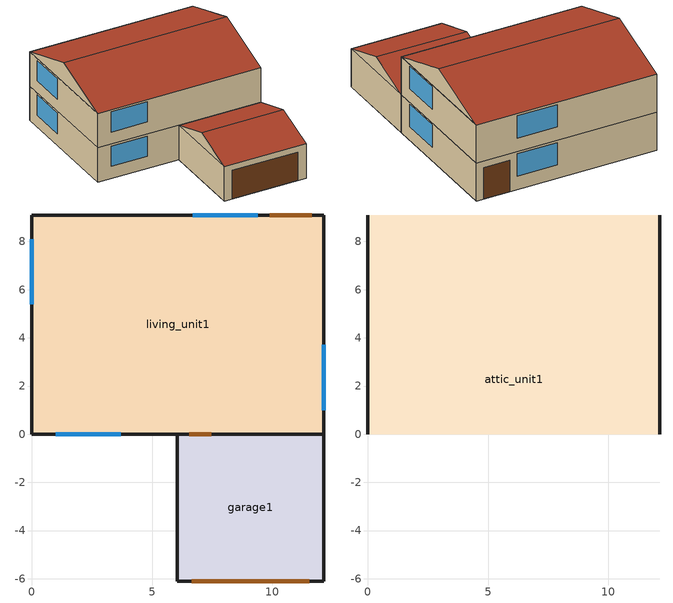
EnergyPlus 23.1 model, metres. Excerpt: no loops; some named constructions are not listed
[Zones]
living_unit1
 floor adiabatic (Interior Floor): 0,0 0,9.1 12.13,9.1 12.13,0 z2.6
 floor ground (Interior Floor): 0,0 0,9.1 12.13,9.1 12.13,0 z0.01
 wall outside (Exterior Wall): 12.13,0 12.13,9.1 0,9.1 0,0 6.04,0 z0.01:2.6; 0,0 12.13,0 12.13,9.1 0,9.1 0,0 z2.6:5.19
 wall to garage1 (Exterior Wall): 6.04,0 12.13,0 z0.01:2.6
 window (Exterior Window): 1,0 3.71,0 / 9.39,9.1 6.68,9.1 / 12.13,1 12.13,3.71 / 0,8.1 0,5.39 z0.92:2.45; 1,0 3.71,0 / 9.39,9.1 6.68,9.1 / 12.13,1 12.13,3.71 / 0,8.1 0,5.39 z3.52:5.04
 door (Exterior Door): 11.63,9.1 9.89,9.1 z0.01:2.14
 door inside (Exterior Door): 6.54,0 7.45,0 z0.01:2.14
 ceiling to attic_unit1 (Interior Ceiling): 0,0 12.13,0 12.13,9.1 0,9.1 z5.19
garage1
 floor ground (Interior Floor): 6.04,-6.1 6.04,0 12.13,0 12.13,-6.1 z0.01
 wall outside (Gable_end): 6.04,0 6.04,-6.1 12.13,-6.1 12.13,0 z0.01:2.6; 12.13,-6.1,2.6 12.13,0,2.6 12.13,-3.05,3.61; 6.04,0,2.6 6.04,-6.1,2.6 6.04,-3.05,3.61
 door (Exterior Door): 6.65,-6.1 11.52,-6.1 z0.01:2.14
 roof outside (Exterior Roof): 6.04,-6.1,2.6 12.13,-6.1,2.6 12.13,-3.05,3.61 6.04,-3.05,3.61; 12.13,0,2.6 6.04,0,2.6 6.04,-3.05,3.61 12.13,-3.05,3.61
attic_unit1
 wall outside (Gable_end): 12.13,0,5.19 12.13,9.1,5.19 12.13,4.55,6.7; 0,9.1,5.19 0,0,5.19 0,4.55,6.7
 roof outside (Exterior Roof): 0,0,5.19 12.13,0,5.19 12.13,4.55,6.7 0,4.55,6.7; 12.13,9.1,5.19 0,9.1,5.19 0,4.55,6.7 12.13,4.55,6.7
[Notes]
The Residential Prototype Building Models were developed by Pacific Northwest National Laboratory (PNNL),
under contract with the U.S. Department of Energy (DOE).
The purpose of developing these building prototype models is to measure energy saving impacts from
various residential energy codes. Detailed model development descriptions are documented in
PNNL report titled "Cost-Effectiveness Analysis of the 2009 and 2012 IECC Residential Provisions
- Technical Support Document".
IDF File:     ./input-main/US+SF+CZ2AWH+hp+slab+IECC_2024.idf
Run Case:     US+SF+CZ2AWH+hp+slab+IECC_2024
WeatherFile:  USA_FL_Tampa-MacDill.AFB.747880_TMY3.epw
BEGIN of res.eplus.tmpl
GPARM parameters as run:
ID = US+SF+CZ2AWH+hp+slab+IECC_2024
weatherfile = USA_FL_Tampa-MacDill.AFB.747880_TMY3.epw
climate_zone = Climate Zone 2
moisture_regime = Moist
humidity_designation = Warm-Humid
tropical_designation = Not Tropical
bldg_type = Single-Family
fndn_type = Slab
system_tag = Heat Pump
code = IECC_2024
state_abbr = FL
iecc2024_ec = yes
appliances_credit = yes
shgc_window =
dhw_source_fuel =
dhw_heater_eff =
afn_control = MultizoneWithDistribution
dhw_type =
webposting = Yes
DEBUG_TYPE = no
hourly_output = no
TEMPLATE_PATH = template/v23.1
default_values = regular
END of res.geo.sf.tmpl
BEGIN of res.mat.consol.tmpl
END of res.mat.consol.tmpl
Location and design-day objects created by:
Site:Location and design-day objects created by:
./modules/doe_bldg_tools/bin/ddy2idf ./tools/epw//USA_FL_Tampa-MacDill.AFB.747880_TMY3.ddy
